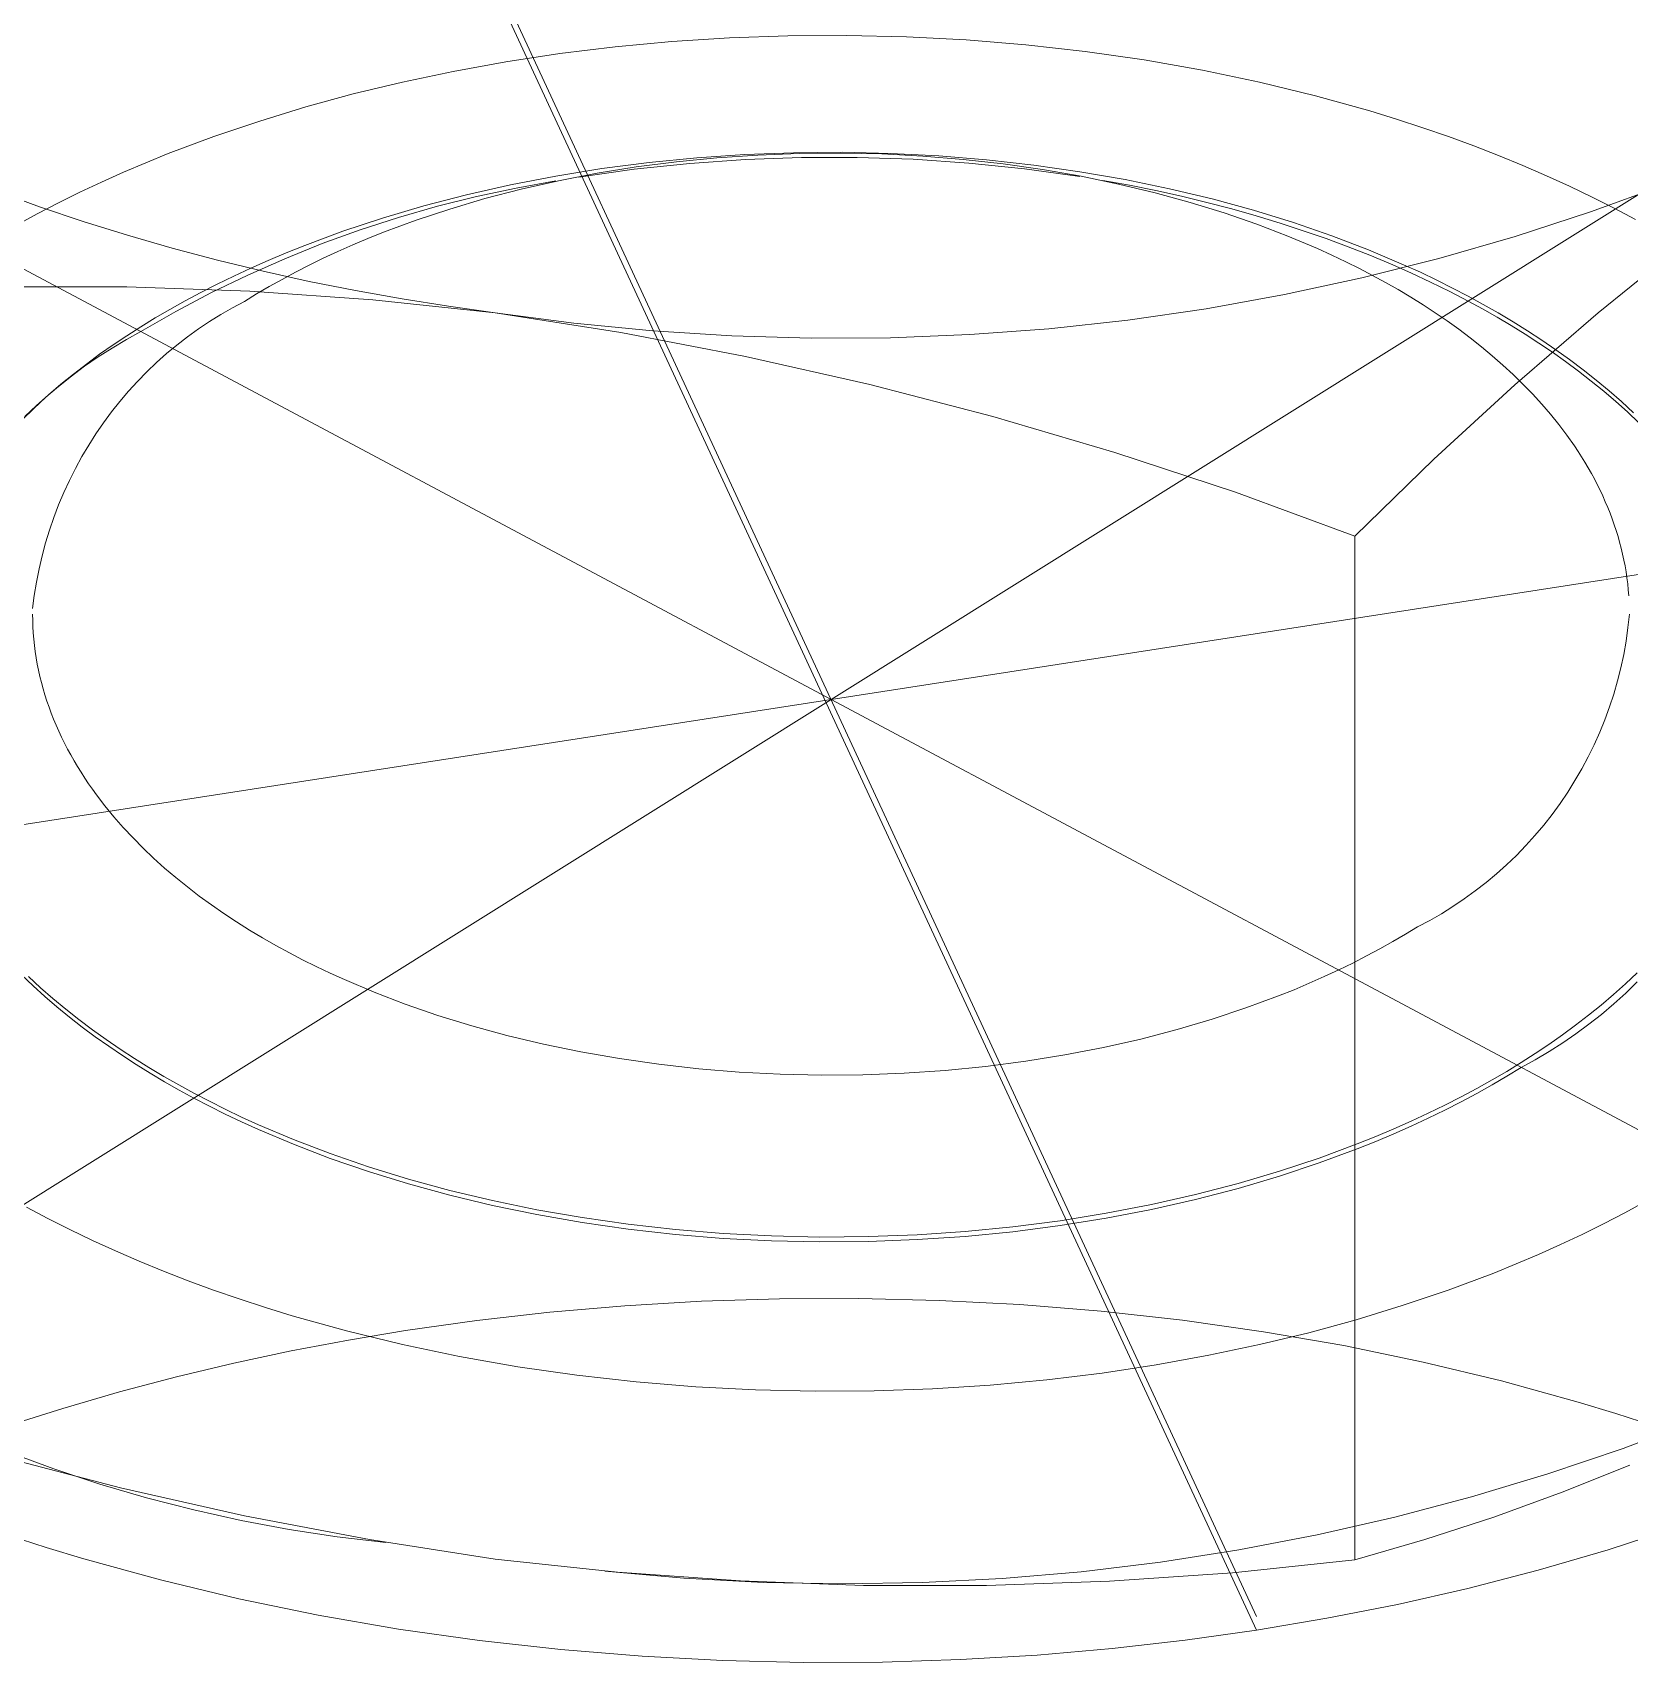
# Model space of a CAD drawing. Header units: millimetres. Extents: x -263 to 4879, y -277 to 2995.
# Drawn here: x 4342.96 to 4349.02, y 2066.91 to 2073.1 of the extents above; entities that cross this region are included whole.
import ezdxf

# ---------------------------------------------------------------- set-up
doc = ezdxf.new("R2010")
doc.units = ezdxf.units.MM
doc.layers.add('ZANO_R', color=7, linetype='Continuous', lineweight=0)

msp = doc.modelspace()

# ---------------------------------------------------------------- linework, layer by layer
at = {"layer": 'ZANO_R'}
for p, q in [((4347.604, 2067.0827), (4344.3718, 2074.047)), ((4347.604, 2067.0302), (4344.3718, 2073.9945)), ((4345.1682, 2073.0435), (4345.3831, 2073.0636)), ((4345.3831, 2073.0636), (4345.602, 2073.0777)), ((4345.602, 2073.0777), (4345.8241, 2073.0856)), ((4345.8241, 2073.0856), (4346.0486, 2073.0871)), ((4346.0486, 2073.0871), (4346.2747, 2073.0821)), ((4346.2747, 2073.0821), (4346.5016, 2073.0702)), ((4346.5016, 2073.0702), (4346.7283, 2073.0517)), ((4342.055, 2068.1052), (4349.9208, 2073.0245)), ((4344.7527, 2072.9867), (4344.9578, 2073.0178)), ((4344.9578, 2073.0178), (4345.1682, 2073.0435)), ((4346.7283, 2073.0517), (4346.954, 2073.0263)), ((4346.954, 2073.0263), (4347.1777, 2072.9941)), ((4347.1777, 2072.9941), (4347.3985, 2072.9552)), ((4344.36, 2072.9097), (4344.5533, 2072.9505)), ((4344.5533, 2072.9505), (4344.7527, 2072.9867)), ((4347.3985, 2072.9552), (4347.6155, 2072.9098)), ((4344.1733, 2072.8646), (4344.36, 2072.9097)), ((4347.6155, 2072.9098), (4347.8279, 2072.858)), ((4350.2481, 2068.2942), (4341.7277, 2072.8355)), ((4343.8177, 2072.762), (4343.9935, 2072.8156)), ((4343.9935, 2072.8156), (4344.1733, 2072.8646)), ((4347.8279, 2072.858), (4348.0348, 2072.8002)), ((4343.6431, 2072.7028), (4343.8177, 2072.762)), ((4348.0348, 2072.8002), (4348.136, 2072.769)), ((4348.136, 2072.769), (4348.2355, 2072.7365)), ((4343.4706, 2072.638), (4343.6431, 2072.7028)), ((4348.2355, 2072.7365), (4348.3333, 2072.7026)), ((4348.3333, 2072.7026), (4348.4293, 2072.6673)), ((4343.3854, 2072.6035), (4343.4706, 2072.638)), ((4345.478, 2072.6222), (4345.2967, 2072.6043)), ((4345.5545, 2072.6223), (4345.4004, 2072.6071)), ((4345.6612, 2072.6346), (4345.478, 2072.6222)), ((4345.7102, 2072.6329), (4345.5545, 2072.6223)), ((4345.8454, 2072.6417), (4345.6612, 2072.6346)), ((4345.8754, 2072.6238), (4345.6631, 2072.6162)), ((4345.8668, 2072.6389), (4345.7102, 2072.6329)), ((4346.0301, 2072.6432), (4345.8454, 2072.6417)), ((4346.0238, 2072.6402), (4345.8668, 2072.6389)), ((4346.0878, 2072.624), (4345.8754, 2072.6238)), ((4346.1804, 2072.6368), (4346.0238, 2072.6402)), ((4346.2144, 2072.6391), (4346.0301, 2072.6432)), ((4346.3001, 2072.6168), (4346.0878, 2072.624)), ((4346.3362, 2072.6287), (4346.1804, 2072.6368)), ((4346.3976, 2072.6297), (4346.2144, 2072.6391)), ((4346.4903, 2072.6161), (4346.3362, 2072.6287)), ((4346.579, 2072.6148), (4346.3976, 2072.6297)), ((4348.4293, 2072.6673), (4348.5234, 2072.6308)), ((4348.5234, 2072.6308), (4348.6155, 2072.5931)), ((4343.2173, 2072.5303), (4343.3009, 2072.5676)), ((4343.3009, 2072.5676), (4343.3854, 2072.6035)), ((4345.1179, 2072.5811), (4344.9424, 2072.5529)), ((4345.0992, 2072.5634), (4344.9533, 2072.5353)), ((4345.24, 2072.5788), (4345.0297, 2072.5491)), ((4345.2484, 2072.5874), (4345.0992, 2072.5634)), ((4345.2967, 2072.6043), (4345.1179, 2072.5811)), ((4345.4512, 2072.6012), (4345.24, 2072.5788)), ((4345.4004, 2072.6071), (4345.2484, 2072.5874)), ((4345.6631, 2072.6162), (4345.4512, 2072.6012)), ((4346.512, 2072.6023), (4346.3001, 2072.6168)), ((4346.6424, 2072.599), (4346.4903, 2072.6161)), ((4346.7233, 2072.5804), (4346.512, 2072.6023)), ((4346.7579, 2072.5948), (4346.579, 2072.6148)), ((4346.7918, 2072.5777), (4346.6424, 2072.599)), ((4346.9336, 2072.5511), (4346.7233, 2072.5804)), ((4346.9336, 2072.5696), (4346.7579, 2072.5948)), ((4346.9379, 2072.5522), (4346.7918, 2072.5777)), ((4347.1056, 2072.5396), (4346.9336, 2072.5696)), ((4348.6155, 2072.5931), (4348.7056, 2072.5541)), ((4343.1347, 2072.4915), (4343.2173, 2072.5303)), ((4344.7707, 2072.5197), (4344.6034, 2072.4819)), ((4344.7914, 2072.5075), (4344.6415, 2072.4755)), ((4344.8111, 2072.5031), (4344.6732, 2072.4672)), ((4344.9424, 2072.5529), (4344.7707, 2072.5197)), ((4344.9424, 2072.5344), (4344.7914, 2072.5075)), ((4344.9533, 2072.5353), (4344.8111, 2072.5031)), ((4347.0804, 2072.5227), (4346.9379, 2072.5522)), ((4347.1215, 2072.5181), (4347.0201, 2072.5367)), ((4347.2187, 2072.4896), (4347.0804, 2072.5227)), ((4347.2732, 2072.505), (4347.1056, 2072.5396)), ((4347.2213, 2072.4978), (4347.1215, 2072.5181)), ((4347.3194, 2072.476), (4347.2213, 2072.4978)), ((4347.4359, 2072.466), (4347.2732, 2072.505)), ((4348.7056, 2072.5541), (4348.7935, 2072.5141)), ((4348.7935, 2072.5141), (4348.8793, 2072.4729)), ((4349.1562, 2072.5198), (4348.873, 2072.4165)), ((4342.9812, 2072.4366), (4342.8183, 2072.4959)), ((4342.9728, 2072.4099), (4343.0532, 2072.4514)), ((4343.147, 2072.3808), (4342.9812, 2072.4366)), ((4343.0532, 2072.4514), (4343.1347, 2072.4915)), ((4344.4412, 2072.4397), (4344.2843, 2072.3933)), ((4344.4927, 2072.4383), (4344.3453, 2072.3961)), ((4344.6034, 2072.4819), (4344.4412, 2072.4397)), ((4344.6415, 2072.4755), (4344.4927, 2072.4383)), ((4344.6732, 2072.4672), (4344.5399, 2072.4278)), ((4347.3525, 2072.453), (4347.2187, 2072.4896)), ((4347.4158, 2072.4526), (4347.3194, 2072.476)), ((4347.4815, 2072.4132), (4347.3525, 2072.453)), ((4347.5104, 2072.4279), (4347.4158, 2072.4526)), ((4347.5933, 2072.423), (4347.4359, 2072.466)), ((4348.8793, 2072.4729), (4348.9629, 2072.4308)), ((4342.8937, 2072.3669), (4342.9728, 2072.4099)), ((4343.3151, 2072.3283), (4343.147, 2072.3808)), ((4344.2843, 2072.3933), (4344.1334, 2072.3432)), ((4344.3453, 2072.3961), (4344.1994, 2072.3487)), ((4344.4115, 2072.3852), (4344.2885, 2072.3396)), ((4344.5399, 2072.4278), (4344.4115, 2072.3852)), ((4347.6053, 2072.3705), (4347.4815, 2072.4132)), ((4347.603, 2072.4017), (4347.5104, 2072.4279)), ((4347.745, 2072.3762), (4347.5933, 2072.423)), ((4347.6935, 2072.3742), (4347.603, 2072.4017)), ((4347.782, 2072.3454), (4347.6935, 2072.3742)), ((4347.8907, 2072.3259), (4347.745, 2072.3762)), ((4348.873, 2072.4165), (4348.5866, 2072.3231)), ((4348.9629, 2072.4308), (4349.0443, 2072.3877)), ((4343.4854, 2072.2792), (4343.3151, 2072.3283)), ((4344.1334, 2072.3432), (4343.9886, 2072.2895)), ((4344.1994, 2072.3487), (4344.0553, 2072.2964)), ((4344.229, 2072.3158), (4344.171, 2072.2913)), ((4344.2885, 2072.3396), (4344.229, 2072.3158)), ((4347.7237, 2072.3251), (4347.6053, 2072.3705)), ((4347.8365, 2072.2774), (4347.7237, 2072.3251)), ((4347.8683, 2072.3155), (4347.782, 2072.3454)), ((4347.9524, 2072.2844), (4347.8683, 2072.3155)), ((4348.03, 2072.2726), (4347.8907, 2072.3259)), ((4348.5866, 2072.3231), (4348.297, 2072.2395)), ((4343.6576, 2072.2337), (4343.4854, 2072.2792)), ((4343.9187, 2072.2615), (4343.8504, 2072.2327)), ((4344.0553, 2072.2964), (4343.913, 2072.2391)), ((4343.9886, 2072.2895), (4343.9187, 2072.2615)), ((4344.1144, 2072.2662), (4344.0592, 2072.2406)), ((4344.171, 2072.2913), (4344.1144, 2072.2662)), ((4347.8908, 2072.2527), (4347.8365, 2072.2774)), ((4347.9437, 2072.2276), (4347.8908, 2072.2527)), ((4348.0342, 2072.2523), (4347.9524, 2072.2844)), ((4348.1628, 2072.2164), (4348.03, 2072.2726)), ((4348.1137, 2072.2192), (4348.0342, 2072.2523)), ((4348.9025, 2072.0338), (4349.2275, 2072.2976)), ((4343.8313, 2072.1916), (4343.6576, 2072.2337)), ((4343.7838, 2072.2032), (4343.7189, 2072.1731)), ((4343.913, 2072.2391), (4343.7728, 2072.177)), ((4343.8504, 2072.2327), (4343.7838, 2072.2032)), ((4344.0062, 2072.153), (4343.8313, 2072.1916)), ((4343.9533, 2072.1878), (4343.9026, 2072.1607)), ((4344.0055, 2072.2145), (4343.9533, 2072.1878)), ((4344.0592, 2072.2406), (4344.0055, 2072.2145)), ((4347.9951, 2072.2019), (4347.9437, 2072.2276)), ((4348.0451, 2072.1759), (4347.9951, 2072.2019)), ((4348.297, 2072.2395), (4348.0048, 2072.1659)), ((4348.1909, 2072.1852), (4348.1137, 2072.2192)), ((4348.2267, 2072.1873), (4348.1628, 2072.2164)), ((4342.8456, 2072.1325), (4343.3132, 2072.1322)), ((4343.3132, 2072.1322), (4343.7806, 2072.1155)), ((4343.6557, 2072.1423), (4343.5943, 2072.111)), ((4343.7728, 2072.177), (4343.6348, 2072.1101)), ((4343.7189, 2072.1731), (4343.6557, 2072.1423)), ((4343.8534, 2072.1332), (4343.8057, 2072.1053)), ((4343.9026, 2072.1607), (4343.8534, 2072.1332)), ((4344.182, 2072.1179), (4344.0062, 2072.153)), ((4348.0048, 2072.1659), (4347.7102, 2072.1025)), ((4348.094, 2072.1492), (4348.0451, 2072.1759)), ((4348.1424, 2072.1217), (4348.094, 2072.1492)), ((4348.2657, 2072.1504), (4348.1909, 2072.1852)), ((4348.2888, 2072.1577), (4348.2267, 2072.1873)), ((4348.3381, 2072.1148), (4348.2657, 2072.1504)), ((4348.3493, 2072.1276), (4348.2888, 2072.1577)), ((4348.4081, 2072.0969), (4348.3493, 2072.1276)), ((4343.5346, 2072.0791), (4343.4767, 2072.0467)), ((4343.6348, 2072.1101), (4343.4993, 2072.0384)), ((4343.5943, 2072.111), (4343.5346, 2072.0791)), ((4343.7595, 2072.077), (4343.7145, 2072.0531)), ((4343.8057, 2072.1053), (4343.7595, 2072.077)), ((4343.7806, 2072.1155), (4344.247, 2072.0826)), ((4344.3585, 2072.0863), (4344.182, 2072.1179)), ((4344.247, 2072.0826), (4344.7121, 2072.0334)), ((4344.5352, 2072.0582), (4344.3585, 2072.0863)), ((4347.7102, 2072.1025), (4347.4136, 2072.0492)), ((4348.1901, 2072.0932), (4348.1424, 2072.1217)), ((4348.237, 2072.064), (4348.1901, 2072.0932)), ((4348.2832, 2072.0338), (4348.237, 2072.064)), ((4348.4081, 2072.0784), (4348.3381, 2072.1148)), ((4348.4657, 2072.0656), (4348.4081, 2072.0969)), ((4348.4633, 2072.0484), (4348.4081, 2072.0784)), ((4348.5226, 2072.0331), (4348.4657, 2072.0656)), ((4343.4993, 2072.0384), (4343.3662, 2071.9621)), ((4343.4206, 2072.0139), (4343.3662, 2071.9806)), ((4343.4767, 2072.0467), (4343.4206, 2072.0139)), ((4343.6704, 2072.0276), (4343.6272, 2072.0007)), ((4343.7145, 2072.0531), (4343.6704, 2072.0276)), ((4344.7121, 2072.0334), (4344.5352, 2072.0582)), ((4345.0108, 2071.9938), (4344.7121, 2072.0334)), ((4344.7121, 2072.0334), (4345.1892, 2071.9583)), ((4347.1153, 2072.0061), (4346.8157, 2071.9733)), ((4347.4136, 2072.0492), (4347.1153, 2072.0061)), ((4348.3285, 2072.0028), (4348.2832, 2072.0338)), ((4348.3728, 2071.971), (4348.3285, 2072.0028)), ((4348.5179, 2072.0174), (4348.4633, 2072.0484)), ((4348.5717, 2071.9855), (4348.5179, 2072.0174)), ((4348.5787, 2071.9997), (4348.5226, 2072.0331)), ((4348.5857, 2071.7604), (4348.9025, 2072.0338)), ((4343.3131, 2071.9467), (4343.2609, 2071.9118)), ((4343.3662, 2071.9621), (4343.3112, 2071.932)), ((4343.3662, 2071.9806), (4343.3131, 2071.9467)), ((4343.5437, 2071.9424), (4343.5035, 2071.9112)), ((4343.5849, 2071.9723), (4343.5437, 2071.9424)), ((4343.6272, 2072.0007), (4343.5849, 2071.9723)), ((4345.3107, 2071.9646), (4345.0108, 2071.9938)), ((4345.1892, 2071.9583), (4345.6636, 2071.8677)), ((4345.6115, 2071.9456), (4345.3107, 2071.9646)), ((4345.9127, 2071.937), (4345.6115, 2071.9456)), ((4346.5152, 2071.9509), (4346.2141, 2071.9387)), ((4346.8157, 2071.9733), (4346.5152, 2071.9509)), ((4348.4162, 2071.9383), (4348.3728, 2071.971)), ((4348.6247, 2071.9526), (4348.5717, 2071.9855)), ((4348.6339, 2071.9653), (4348.5787, 2071.9997)), ((4348.6769, 2071.9188), (4348.6247, 2071.9526)), ((4348.6882, 2071.9298), (4348.6339, 2071.9653)), ((4343.2573, 2071.8999), (4343.2045, 2071.866)), ((4343.2609, 2071.9118), (4343.2096, 2071.8759)), ((4343.3112, 2071.932), (4343.2573, 2071.8999)), ((4343.4643, 2071.8786), (4343.4263, 2071.8447)), ((4343.5035, 2071.9112), (4343.4643, 2071.8786)), ((4346.2141, 2071.9387), (4345.9127, 2071.937)), ((4348.4586, 2071.9048), (4348.4162, 2071.9383)), ((4348.4999, 2071.8704), (4348.4586, 2071.9048)), ((4348.7282, 2071.8841), (4348.6769, 2071.9188)), ((4348.7415, 2071.8933), (4348.6882, 2071.9298)), ((4348.7785, 2071.8485), (4348.7282, 2071.8841)), ((4348.7937, 2071.8559), (4348.7415, 2071.8933)), ((4343.1529, 2071.8304), (4343.1026, 2071.7929)), ((4343.1594, 2071.839), (4343.1101, 2071.8011)), ((4343.2045, 2071.866), (4343.1529, 2071.8304)), ((4343.2096, 2071.8759), (4343.1594, 2071.839)), ((4343.4263, 2071.8447), (4343.3895, 2071.8095)), ((4345.6636, 2071.8677), (4346.1348, 2071.7616)), ((4348.54, 2071.8353), (4348.4999, 2071.8704)), ((4348.5789, 2071.7994), (4348.54, 2071.8353)), ((4348.8278, 2071.8119), (4348.7785, 2071.8485)), ((4348.8448, 2071.8174), (4348.7937, 2071.8559)), ((4348.8946, 2071.778), (4348.8448, 2071.8174)), ((4343.062, 2071.7623), (4343.0152, 2071.7226)), ((4343.1026, 2071.7929), (4343.0536, 2071.7538)), ((4343.1101, 2071.8011), (4343.062, 2071.7623)), ((4343.3539, 2071.7731), (4343.3196, 2071.7355)), ((4343.3895, 2071.8095), (4343.3539, 2071.7731)), ((4346.1348, 2071.7616), (4346.6023, 2071.6402)), ((4348.2772, 2071.4774), (4348.5857, 2071.7604)), ((4348.6164, 2071.7627), (4348.5789, 2071.7994)), ((4348.6527, 2071.7253), (4348.6164, 2071.7627)), ((4348.8759, 2071.7745), (4348.8278, 2071.8119)), ((4348.923, 2071.7362), (4348.8759, 2071.7745)), ((4348.9432, 2071.7376), (4348.8946, 2071.778)), ((4343.006, 2071.7129), (4342.9598, 2071.6705)), ((4343.0152, 2071.7226), (4342.9696, 2071.6819)), ((4343.0536, 2071.7538), (4343.006, 2071.7129)), ((4343.2865, 2071.6968), (4343.2548, 2071.6569)), ((4343.3196, 2071.7355), (4343.2865, 2071.6968)), ((4348.6875, 2071.6872), (4348.6527, 2071.7253)), ((4348.9687, 2071.697), (4348.923, 2071.7362)), ((4348.9903, 2071.6963), (4348.9432, 2071.7376)), ((4349.0132, 2071.6569), (4348.9687, 2071.697)), ((4349.0361, 2071.654), (4348.9903, 2071.6963)), ((4342.9598, 2071.6705), (4342.9151, 2071.6265)), ((4342.9696, 2071.6819), (4342.9254, 2071.6403)), ((4343.2548, 2071.6569), (4343.2245, 2071.616)), ((4346.6023, 2071.6402), (4347.0656, 2071.5036)), ((4348.7209, 2071.6484), (4348.6875, 2071.6872)), ((4348.7528, 2071.6089), (4348.7209, 2071.6484)), ((4349.0564, 2071.616), (4349.0132, 2071.6569)), ((4343.1956, 2071.574), (4343.1682, 2071.5312)), ((4343.2245, 2071.616), (4343.1956, 2071.574)), ((4348.7831, 2071.5687), (4348.7528, 2071.6089)), ((4348.8118, 2071.528), (4348.7831, 2071.5687)), ((4343.1682, 2071.5312), (4343.1422, 2071.4873)), ((4348.8255, 2071.5074), (4348.8118, 2071.528)), ((4348.8388, 2071.4866), (4348.8255, 2071.5074)), ((4339.9566, 2069.6318), (4352.0192, 2071.4979)), ((4343.1422, 2071.4873), (4343.1178, 2071.4427)), ((4347.0656, 2071.5036), (4347.5241, 2071.3519)), ((4347.9775, 2071.1853), (4348.2772, 2071.4774)), ((4348.8516, 2071.4658), (4348.8388, 2071.4866)), ((4348.8641, 2071.4448), (4348.8516, 2071.4658)), ((4348.8761, 2071.4236), (4348.8641, 2071.4448)), ((4343.0949, 2071.3972), (4343.0735, 2071.351)), ((4343.1178, 2071.4427), (4343.0949, 2071.3972)), ((4348.8876, 2071.4024), (4348.8761, 2071.4236)), ((4348.8987, 2071.381), (4348.8876, 2071.4024)), ((4343.0735, 2071.351), (4343.0537, 2071.304)), ((4347.5241, 2071.3519), (4347.9775, 2071.1853)), ((4348.9093, 2071.3595), (4348.8987, 2071.381)), ((4348.9195, 2071.3379), (4348.9093, 2071.3595)), ((4348.9292, 2071.3162), (4348.9195, 2071.3379)), ((4343.0537, 2071.304), (4343.0356, 2071.2565)), ((4348.9384, 2071.2944), (4348.9292, 2071.3162)), ((4348.9472, 2071.2725), (4348.9384, 2071.2944)), ((4348.9555, 2071.2506), (4348.9472, 2071.2725)), ((4343.0191, 2071.2083), (4343.0042, 2071.1596)), ((4343.0356, 2071.2565), (4343.0191, 2071.2083)), ((4348.9633, 2071.2285), (4348.9555, 2071.2506)), ((4348.9706, 2071.2064), (4348.9633, 2071.2285)), ((4348.9774, 2071.1841), (4348.9706, 2071.2064)), ((4343.0042, 2071.1596), (4342.991, 2071.1104)), ((4347.9775, 2067.2969), (4347.9775, 2071.1853)), ((4348.9837, 2071.1619), (4348.9774, 2071.1841)), ((4348.9896, 2071.1395), (4348.9837, 2071.1619)), ((4348.9949, 2071.1171), (4348.9896, 2071.1395)), ((4342.991, 2071.1104), (4342.9795, 2071.0608)), ((4348.9998, 2071.0947), (4348.9949, 2071.1171)), ((4349.0041, 2071.0722), (4348.9998, 2071.0947)), ((4342.9795, 2071.0608), (4342.9697, 2071.0108)), ((4349.008, 2071.0496), (4349.0041, 2071.0722)), ((4349.0113, 2071.0271), (4349.008, 2071.0496)), ((4349.0141, 2071.0045), (4349.0113, 2071.0271)), ((4342.9617, 2070.9605), (4342.9553, 2070.91)), ((4342.9697, 2071.0108), (4342.9617, 2070.9605)), ((4349.0165, 2070.9818), (4349.0141, 2071.0045)), ((4349.0183, 2070.9592), (4349.0165, 2070.9818)), ((4342.9551, 2070.8893), (4342.9554, 2070.8656)), ((4349.0152, 2070.8379), (4349.0207, 2070.8893)), ((4342.9554, 2070.8656), (4342.9562, 2070.8418)), ((4342.9562, 2070.8418), (4342.9576, 2070.8181)), ((4349.0079, 2070.7868), (4349.0152, 2070.8379)), ((4342.9576, 2070.8181), (4342.9596, 2070.7943)), ((4342.9596, 2070.7943), (4342.9621, 2070.7706)), ((4342.9621, 2070.7706), (4342.9651, 2070.7469)), ((4348.9989, 2070.736), (4349.0079, 2070.7868)), ((4342.9651, 2070.7469), (4342.9687, 2070.7233)), ((4342.9687, 2070.7233), (4342.9729, 2070.6997)), ((4348.988, 2070.6855), (4348.9989, 2070.736)), ((4342.9729, 2070.6997), (4342.9777, 2070.6761)), ((4342.9777, 2070.6761), (4342.9829, 2070.6526)), ((4342.9829, 2070.6526), (4342.9887, 2070.6291)), ((4348.9754, 2070.6354), (4348.988, 2070.6855)), ((4342.9887, 2070.6291), (4342.9951, 2070.6057)), ((4342.9951, 2070.6057), (4343.002, 2070.5824)), ((4343.002, 2070.5824), (4343.0095, 2070.5592)), ((4348.9451, 2070.5367), (4348.9611, 2070.5858)), ((4348.9611, 2070.5858), (4348.9754, 2070.6354)), ((4343.0095, 2070.5592), (4343.0175, 2070.536)), ((4343.0175, 2070.536), (4343.026, 2070.5129)), ((4348.9273, 2070.4882), (4348.9451, 2070.5367)), ((4343.026, 2070.5129), (4343.035, 2070.49)), ((4343.035, 2070.49), (4343.0446, 2070.4671)), ((4343.0446, 2070.4671), (4343.0546, 2070.4443)), ((4348.9079, 2070.4404), (4348.9273, 2070.4882)), ((4343.0546, 2070.4443), (4343.0652, 2070.4217)), ((4343.0652, 2070.4217), (4343.0763, 2070.3992)), ((4343.0763, 2070.3992), (4343.0879, 2070.3767)), ((4348.8641, 2070.3469), (4348.8868, 2070.3933)), ((4348.8868, 2070.3933), (4348.9079, 2070.4404)), ((4343.0879, 2070.3767), (4343.1, 2070.3545)), ((4343.1, 2070.3545), (4343.1126, 2070.3323)), ((4343.1126, 2070.3323), (4343.1257, 2070.3103)), ((4348.8397, 2070.3013), (4348.8641, 2070.3469)), ((4343.1257, 2070.3103), (4343.1392, 2070.2885)), ((4343.1392, 2070.2885), (4343.1532, 2070.2668)), ((4348.8138, 2070.2567), (4348.8397, 2070.3013)), ((4343.1532, 2070.2668), (4343.1677, 2070.2452)), ((4343.1677, 2070.2452), (4343.1827, 2070.2238)), ((4343.1827, 2070.2238), (4343.198, 2070.2026)), ((4348.7574, 2070.1702), (4348.7864, 2070.2129)), ((4348.7864, 2070.2129), (4348.8138, 2070.2567)), ((4343.198, 2070.2026), (4343.2301, 2070.1607)), ((4343.2301, 2070.1607), (4343.264, 2070.1194)), ((4348.727, 2070.1285), (4348.7574, 2070.1702)), ((4343.264, 2070.1194), (4343.2994, 2070.0789)), ((4348.6619, 2070.0483), (4348.6951, 2070.0878)), ((4348.6951, 2070.0878), (4348.727, 2070.1285)), ((4343.2994, 2070.0789), (4343.3365, 2070.0392)), ((4343.3365, 2070.0392), (4343.375, 2070.0003)), ((4348.6272, 2070.01), (4348.6619, 2070.0483)), ((4343.375, 2070.0003), (4343.415, 2069.9622)), ((4343.415, 2069.9622), (4343.4564, 2069.925)), ((4348.5541, 2069.9371), (4348.5913, 2069.9729)), ((4348.5913, 2069.9729), (4348.6272, 2070.01)), ((4343.4564, 2069.925), (4343.4991, 2069.8886)), ((4348.476, 2069.8695), (4348.5156, 2069.9027)), ((4348.5156, 2069.9027), (4348.5541, 2069.9371)), ((4343.4991, 2069.8886), (4343.5431, 2069.8531)), ((4343.5431, 2069.8531), (4343.5882, 2069.8186)), ((4348.3934, 2069.8076), (4348.4353, 2069.8378)), ((4348.4353, 2069.8378), (4348.476, 2069.8695)), ((4343.5882, 2069.8186), (4343.6344, 2069.7849)), ((4343.6344, 2069.7849), (4343.6816, 2069.7522)), ((4348.3067, 2069.7515), (4348.3506, 2069.7788)), ((4348.3506, 2069.7788), (4348.3934, 2069.8076)), ((4343.6816, 2069.7522), (4343.7298, 2069.7204)), ((4343.7298, 2069.7204), (4343.7789, 2069.6895)), ((4348.2163, 2069.7016), (4348.262, 2069.7257)), ((4348.262, 2069.7257), (4348.3067, 2069.7515)), ((4343.7789, 2069.6895), (4343.8288, 2069.6596)), ((4343.8288, 2069.6596), (4343.8794, 2069.6307)), ((4348.1224, 2069.6454), (4348.1701, 2069.6733)), ((4348.1701, 2069.6733), (4348.2163, 2069.7016)), ((4343.8794, 2069.6307), (4343.9307, 2069.6027)), ((4343.9307, 2069.6027), (4343.9807, 2069.5767)), ((4347.9703, 2069.5641), (4348.0225, 2069.5908)), ((4348.0225, 2069.5908), (4348.0732, 2069.6179)), ((4348.0732, 2069.6179), (4348.1224, 2069.6454)), ((4343.9807, 2069.5767), (4344.0321, 2069.551)), ((4344.0321, 2069.551), (4344.085, 2069.5259)), ((4344.085, 2069.5259), (4344.1393, 2069.5012)), ((4347.8614, 2069.5124), (4347.9166, 2069.538)), ((4347.9166, 2069.538), (4347.9703, 2069.5641)), ((4349.0062, 2069.4847), (4349.0504, 2069.5263)), ((4342.9133, 2069.5196), (4342.9567, 2069.4781)), ((4342.9397, 2069.5126), (4342.9855, 2069.4703)), ((4342.9567, 2069.4781), (4343.0015, 2069.4375)), ((4342.9855, 2069.4703), (4343.0326, 2069.429)), ((4344.1393, 2069.5012), (4344.2521, 2069.4534)), ((4347.7468, 2069.4628), (4347.8048, 2069.4873)), ((4347.8048, 2069.4873), (4347.8614, 2069.5124)), ((4348.9606, 2069.4441), (4349.0062, 2069.4847)), ((4349.0068, 2069.4496), (4349.0506, 2069.4921)), ((4343.0015, 2069.4375), (4343.0477, 2069.3978)), ((4343.0326, 2069.429), (4343.0812, 2069.3886)), ((4344.2521, 2069.4534), (4344.3705, 2069.4081)), ((4344.3705, 2069.4081), (4344.4943, 2069.3653)), ((4347.5643, 2069.3934), (4347.6873, 2069.439)), ((4347.6873, 2069.439), (4347.7468, 2069.4628)), ((4348.8657, 2069.3655), (4348.9138, 2069.4043)), ((4348.9138, 2069.4043), (4348.9606, 2069.4441)), ((4348.9148, 2069.3692), (4348.9615, 2069.4086)), ((4348.9615, 2069.4086), (4349.0068, 2069.4496)), ((4343.0477, 2069.3978), (4343.0951, 2069.3589)), ((4343.0812, 2069.3886), (4343.131, 2069.3492)), ((4343.0951, 2069.3589), (4343.1437, 2069.321)), ((4343.131, 2069.3492), (4343.1821, 2069.3108)), ((4344.4943, 2069.3653), (4344.6233, 2069.3256)), ((4347.3026, 2069.3114), (4347.4359, 2069.3508)), ((4347.4359, 2069.3508), (4347.5643, 2069.3934)), ((4348.8164, 2069.3276), (4348.8657, 2069.3655)), ((4348.8669, 2069.3313), (4348.9148, 2069.3692)), ((4343.1437, 2069.321), (4343.1934, 2069.284)), ((4343.1821, 2069.3108), (4343.2343, 2069.2733)), ((4343.1934, 2069.284), (4343.2442, 2069.2479)), ((4344.6233, 2069.3256), (4344.7571, 2069.289)), ((4344.7571, 2069.289), (4344.8954, 2069.2558)), ((4347.1647, 2069.2755), (4347.3026, 2069.3114)), ((4348.7149, 2069.2549), (4348.7662, 2069.2908)), ((4348.7662, 2069.2908), (4348.8164, 2069.3276)), ((4348.7673, 2069.2606), (4348.8177, 2069.2951)), ((4348.8177, 2069.2951), (4348.8669, 2069.3313)), ((4343.2343, 2069.2733), (4343.2876, 2069.2368)), ((4343.2442, 2069.2479), (4343.296, 2069.2127)), ((4343.2876, 2069.2368), (4343.3419, 2069.2014)), ((4344.8954, 2069.2558), (4345.0379, 2069.2264)), ((4345.0379, 2069.2264), (4345.184, 2069.2009)), ((4346.8766, 2069.2152), (4347.0225, 2069.2433)), ((4347.0225, 2069.2433), (4347.1647, 2069.2755)), ((4348.6096, 2069.186), (4348.6627, 2069.2199)), ((4348.6627, 2069.2199), (4348.7149, 2069.2549)), ((4348.6632, 2069.1967), (4348.7158, 2069.2278)), ((4348.7158, 2069.2278), (4348.7673, 2069.2606)), ((4343.296, 2069.2127), (4343.3487, 2069.1785)), ((4343.3419, 2069.2014), (4343.3971, 2069.1669)), ((4343.3487, 2069.1785), (4343.4023, 2069.1452)), ((4343.3971, 2069.1669), (4343.4532, 2069.1335)), ((4345.184, 2069.2009), (4345.3334, 2069.1796)), ((4345.3334, 2069.1796), (4345.4855, 2069.1625)), ((4345.4855, 2069.1625), (4345.6396, 2069.1499)), ((4346.2656, 2069.1457), (4346.4213, 2069.1563)), ((4346.4213, 2069.1563), (4346.5754, 2069.1715)), ((4346.5754, 2069.1715), (4346.7274, 2069.1911)), ((4346.7274, 2069.1911), (4346.8766, 2069.2152)), ((4348.5552, 2069.1527), (4348.6096, 2069.186)), ((4348.5552, 2069.1342), (4348.6096, 2069.1675)), ((4348.6096, 2069.1675), (4348.6632, 2069.1967)), ((4343.4023, 2069.1452), (4343.4567, 2069.1129)), ((4343.4532, 2069.1335), (4343.5101, 2069.1011)), ((4343.4567, 2069.1129), (4343.5119, 2069.0816)), ((4343.5101, 2069.1011), (4343.5677, 2069.0697)), ((4345.6396, 2069.1499), (4345.7954, 2069.1418)), ((4345.7954, 2069.1418), (4345.952, 2069.1384)), ((4345.952, 2069.1384), (4346.109, 2069.1397)), ((4346.109, 2069.1397), (4346.2656, 2069.1457)), ((4348.4412, 2069.0875), (4348.4991, 2069.1199)), ((4348.4412, 2069.069), (4348.4991, 2069.1014)), ((4348.4991, 2069.1199), (4348.5552, 2069.1527)), ((4348.4991, 2069.1014), (4348.5552, 2069.1342)), ((4343.5119, 2069.0816), (4343.5677, 2069.0512)), ((4343.5677, 2069.0697), (4343.6265, 2069.039)), ((4343.5677, 2069.0512), (4343.6265, 2069.0205)), ((4343.6265, 2069.039), (4343.687, 2069.0089)), ((4348.3201, 2069.0243), (4348.3815, 2069.0556)), ((4348.3201, 2069.0058), (4348.3815, 2069.0371)), ((4348.3815, 2069.0556), (4348.4412, 2069.0875)), ((4348.3815, 2069.0371), (4348.4412, 2069.069)), ((4343.6265, 2069.0205), (4343.687, 2068.9904)), ((4343.687, 2069.0089), (4343.7491, 2068.9793)), ((4343.687, 2068.9904), (4343.7491, 2068.9608)), ((4343.7491, 2068.9793), (4343.813, 2068.9502)), ((4348.192, 2068.9634), (4348.2569, 2068.9935)), ((4348.192, 2068.9449), (4348.2569, 2068.975)), ((4348.2569, 2068.9935), (4348.3201, 2069.0243)), ((4348.2569, 2068.975), (4348.3201, 2069.0058)), ((4343.7491, 2068.9608), (4343.813, 2068.9317)), ((4343.813, 2068.9502), (4343.9458, 2068.8941)), ((4343.813, 2068.9317), (4343.9458, 2068.8756)), ((4348.0571, 2068.9051), (4348.1254, 2068.9339)), ((4348.0571, 2068.8866), (4348.1254, 2068.9154)), ((4348.1254, 2068.9339), (4348.192, 2068.9634)), ((4348.1254, 2068.9154), (4348.192, 2068.9449)), ((4343.9458, 2068.8941), (4344.0851, 2068.8407)), ((4343.9458, 2068.8756), (4344.0851, 2068.8222)), ((4347.8424, 2068.8234), (4347.9872, 2068.8771)), ((4347.8424, 2068.8049), (4347.9872, 2068.8586)), ((4347.9872, 2068.8771), (4348.0571, 2068.9051)), ((4347.9872, 2068.8586), (4348.0571, 2068.8866)), ((4344.0851, 2068.8407), (4344.2308, 2068.7904)), ((4344.0851, 2068.8222), (4344.2308, 2068.7719)), ((4344.2308, 2068.7904), (4344.3825, 2068.7436)), ((4347.6915, 2068.7733), (4347.8424, 2068.8234)), ((4347.6915, 2068.7548), (4347.8424, 2068.8049)), ((4344.2308, 2068.7719), (4344.3825, 2068.7251)), ((4344.3825, 2068.7436), (4344.5399, 2068.7006)), ((4344.3825, 2068.7251), (4344.5399, 2068.6821)), ((4347.3724, 2068.6847), (4347.5346, 2068.7269)), ((4347.5346, 2068.7269), (4347.6915, 2068.7733)), ((4347.5346, 2068.7084), (4347.6915, 2068.7548)), ((4344.5399, 2068.7006), (4344.7026, 2068.6616)), ((4344.5399, 2068.6821), (4344.7026, 2068.6431)), ((4344.7026, 2068.6616), (4344.8702, 2068.627)), ((4347.2051, 2068.6469), (4347.3724, 2068.6847)), ((4347.2051, 2068.6284), (4347.3724, 2068.6662)), ((4347.3724, 2068.6662), (4347.5346, 2068.7084)), ((4343.0129, 2068.594), (4342.9315, 2068.6371)), ((4344.7026, 2068.6431), (4344.8702, 2068.6085)), ((4344.8702, 2068.627), (4345.0422, 2068.597)), ((4344.8702, 2068.6085), (4345.0422, 2068.5785)), ((4346.8579, 2068.5855), (4347.0334, 2068.6137)), ((4347.0334, 2068.6137), (4347.2051, 2068.6469)), ((4347.0334, 2068.5952), (4347.2051, 2068.6284)), ((4349.003, 2068.6149), (4348.9226, 2068.5734)), ((4349.0821, 2068.6579), (4349.003, 2068.6149)), ((4343.0965, 2068.5518), (4343.0129, 2068.594)), ((4343.1823, 2068.5107), (4343.0965, 2068.5518)), ((4345.0422, 2068.597), (4345.2179, 2068.5719)), ((4345.0422, 2068.5785), (4345.2179, 2068.5534)), ((4345.2179, 2068.5719), (4345.3968, 2068.5518)), ((4345.2179, 2068.5534), (4345.3968, 2068.5333)), ((4345.3968, 2068.5518), (4345.5782, 2068.5369)), ((4345.5782, 2068.5369), (4345.7614, 2068.5275)), ((4346.3146, 2068.532), (4346.4978, 2068.5445)), ((4346.4978, 2068.5445), (4346.6791, 2068.5623)), ((4346.4978, 2068.526), (4346.6791, 2068.5438)), ((4346.6791, 2068.5623), (4346.8579, 2068.5855)), ((4346.6791, 2068.5438), (4346.8579, 2068.567)), ((4346.8579, 2068.567), (4347.0334, 2068.5952)), ((4348.9226, 2068.5734), (4348.8411, 2068.5332)), ((4343.2702, 2068.4707), (4343.1823, 2068.5107)), ((4345.3968, 2068.5333), (4345.5782, 2068.5184)), ((4345.5782, 2068.5184), (4345.7614, 2068.509)), ((4345.7614, 2068.5275), (4345.9457, 2068.5235)), ((4345.7614, 2068.509), (4345.9457, 2068.505)), ((4345.9457, 2068.5235), (4346.1304, 2068.525)), ((4345.9457, 2068.505), (4346.1304, 2068.5065)), ((4346.1304, 2068.525), (4346.3146, 2068.532)), ((4346.1304, 2068.5065), (4346.3146, 2068.5135)), ((4346.3146, 2068.5135), (4346.4978, 2068.526)), ((4348.7585, 2068.4945), (4348.6749, 2068.4572)), ((4348.8411, 2068.5332), (4348.7585, 2068.4945)), ((4343.3603, 2068.4317), (4343.2702, 2068.4707)), ((4343.4524, 2068.394), (4343.3603, 2068.4317)), ((4348.5904, 2068.4212), (4348.5052, 2068.3867)), ((4348.6749, 2068.4572), (4348.5904, 2068.4212)), ((4343.5465, 2068.3575), (4343.4524, 2068.394)), ((4343.6425, 2068.3222), (4343.5465, 2068.3575)), ((4348.5052, 2068.3867), (4348.3327, 2068.322)), ((4343.7403, 2068.2883), (4343.6425, 2068.3222)), ((4343.8398, 2068.2557), (4343.7403, 2068.2883)), ((4345.7928, 2068.2891), (4345.4963, 2068.2796)), ((4346.0938, 2068.2903), (4345.7928, 2068.2891)), ((4346.3983, 2068.283), (4346.0938, 2068.2903)), ((4348.3327, 2068.322), (4348.1581, 2068.2628)), ((4343.941, 2068.2246), (4343.8398, 2068.2557)), ((4344.9203, 2068.2378), (4344.6423, 2068.2061)), ((4345.2052, 2068.2624), (4344.9203, 2068.2378)), ((4345.4963, 2068.2796), (4345.2052, 2068.2624)), ((4346.7054, 2068.267), (4346.3983, 2068.283)), ((4347.0138, 2068.2418), (4346.7054, 2068.267)), ((4347.3225, 2068.2075), (4347.0138, 2068.2418)), ((4348.1581, 2068.2628), (4347.9823, 2068.2092)), ((4344.1479, 2068.1667), (4343.941, 2068.2246)), ((4344.3603, 2068.115), (4344.1479, 2068.1667)), ((4344.3718, 2068.168), (4344.1548, 2068.132)), ((4344.6423, 2068.2061), (4344.3718, 2068.168)), ((4347.6302, 2068.1639), (4347.3225, 2068.2075)), ((4347.9823, 2068.2092), (4347.8025, 2068.1601)), ((4344.1548, 2068.132), (4343.937, 2068.0908)), ((4344.5773, 2068.0696), (4344.3603, 2068.115)), ((4347.6158, 2068.115), (4347.4225, 2068.0742)), ((4347.8025, 2068.1601), (4347.6158, 2068.115)), ((4347.9356, 2068.111), (4347.6302, 2068.1639)), ((4348.2376, 2068.0487), (4347.9356, 2068.111)), ((4343.7191, 2068.0444), (4343.5015, 2067.9927)), ((4343.937, 2068.0908), (4343.7191, 2068.0444)), ((4344.7981, 2068.0307), (4344.5773, 2068.0696)), ((4347.4225, 2068.0742), (4347.2231, 2068.0381)), ((4348.5348, 2067.9773), (4348.2376, 2068.0487)), ((4343.5015, 2067.9927), (4343.2847, 2067.9355)), ((4345.0218, 2067.9985), (4344.7981, 2068.0307)), ((4345.2475, 2067.9731), (4345.0218, 2067.9985)), ((4346.8076, 2067.9813), (4346.5927, 2067.9612)), ((4347.018, 2068.007), (4346.8076, 2067.9813)), ((4347.2231, 2068.0381), (4347.018, 2068.007)), ((4343.2847, 2067.9355), (4343.0694, 2067.8728)), ((4345.4742, 2067.9545), (4345.2475, 2067.9731)), ((4345.7011, 2067.9427), (4345.4742, 2067.9545)), ((4345.9272, 2067.9376), (4345.7011, 2067.9427)), ((4346.1517, 2067.9391), (4345.9272, 2067.9376)), ((4346.3738, 2067.9471), (4346.1517, 2067.9391)), ((4346.5927, 2067.9612), (4346.3738, 2067.9471)), ((4348.8259, 2067.8969), (4348.5348, 2067.9773)), ((4343.0694, 2067.8728), (4342.856, 2067.8046)), ((4348.9689, 2067.8535), (4348.8259, 2067.8969)), ((4349.1099, 2067.8079), (4348.9689, 2067.8535)), ((4349.2798, 2067.8278), (4348.9971, 2067.7207)), ((4343.2893, 2067.5712), (4342.8218, 2067.6926)), ((4343.0352, 2067.6436), (4342.8616, 2067.7077)), ((4348.9971, 2067.7207), (4348.7109, 2067.6235)), ((4343.2108, 2067.5854), (4343.0352, 2067.6436)), ((4348.7109, 2067.6235), (4348.4215, 2067.5362)), ((4349.0225, 2067.6572), (4348.7658, 2067.5544)), ((4343.3882, 2067.5331), (4343.2108, 2067.5854)), ((4343.7605, 2067.4651), (4343.2893, 2067.5712)), ((4348.7658, 2067.5544), (4348.5059, 2067.46)), ((4343.5673, 2067.4869), (4343.3882, 2067.5331)), ((4343.7479, 2067.4467), (4343.5673, 2067.4869)), ((4348.4215, 2067.5362), (4348.1292, 2067.459)), ((4343.9297, 2067.4126), (4343.7479, 2067.4467)), ((4344.2349, 2067.3745), (4343.7605, 2067.4651)), ((4348.1292, 2067.459), (4347.8345, 2067.3919)), ((4348.5059, 2067.46), (4348.243, 2067.3741)), ((4348.9394, 2067.3356), (4349.2011, 2067.4214)), ((4342.8659, 2067.3904), (4343.0069, 2067.3448)), ((4344.1126, 2067.3847), (4343.9297, 2067.4126)), ((4344.2963, 2067.363), (4344.1126, 2067.3847)), ((4344.7121, 2067.2994), (4344.2349, 2067.3745)), ((4347.8345, 2067.3919), (4347.5376, 2067.335)), ((4348.243, 2067.3741), (4347.9775, 2067.2969)), ((4343.0069, 2067.3448), (4343.1499, 2067.3013)), ((4343.1499, 2067.3013), (4343.441, 2067.2209)), ((4345.1771, 2067.2502), (4344.7121, 2067.2994)), ((4347.5376, 2067.335), (4347.2389, 2067.2885)), ((4348.6745, 2067.2581), (4348.9394, 2067.3356)), ((4345.4293, 2067.2279), (4345.1282, 2067.2543)), ((4345.6436, 2067.2173), (4345.1771, 2067.2502)), ((4346.9388, 2067.2523), (4346.6376, 2067.2265)), ((4347.2389, 2067.2885), (4346.9388, 2067.2523)), ((4347.5124, 2067.2484), (4347.0459, 2067.2162)), ((4347.9775, 2067.2969), (4347.5124, 2067.2484)), ((4348.4074, 2067.1891), (4348.6745, 2067.2581)), ((4343.441, 2067.2209), (4343.7382, 2067.1495)), ((4345.7312, 2067.2119), (4345.4293, 2067.2279)), ((4346.1109, 2067.2006), (4345.6436, 2067.2173)), ((4346.0334, 2067.2063), (4345.7312, 2067.2119)), ((4346.3357, 2067.2112), (4346.0334, 2067.2063)), ((4346.5785, 2067.2003), (4346.1109, 2067.2006)), ((4346.6376, 2067.2265), (4346.3357, 2067.2112)), ((4347.0459, 2067.2162), (4346.5785, 2067.2003)), ((4348.1394, 2067.1282), (4348.4074, 2067.1891)), ((4343.7382, 2067.1495), (4344.0402, 2067.0873)), ((4347.8712, 2067.0753), (4348.1394, 2067.1282)), ((4344.0402, 2067.0873), (4344.3456, 2067.0343)), ((4347.604, 2067.0302), (4347.8712, 2067.0753)), ((4344.3456, 2067.0343), (4344.6533, 2066.9907)), ((4344.6533, 2066.9907), (4344.962, 2066.9564)), ((4347.0555, 2066.9605), (4347.3335, 2066.9921)), ((4347.3335, 2066.9921), (4347.604, 2067.0302)), ((4344.962, 2066.9564), (4345.2704, 2066.9313)), ((4345.2704, 2066.9313), (4345.5775, 2066.9152)), ((4346.4795, 2066.9186), (4346.7706, 2066.9358)), ((4346.7706, 2066.9358), (4347.0555, 2066.9605)), ((4345.5775, 2066.9152), (4345.882, 2066.9079)), ((4345.882, 2066.9079), (4346.183, 2066.9092)), ((4346.183, 2066.9092), (4346.4795, 2066.9186))]:
    msp.add_line(p, q, dxfattribs=at)

doc.saveas('drawing.dxf')
